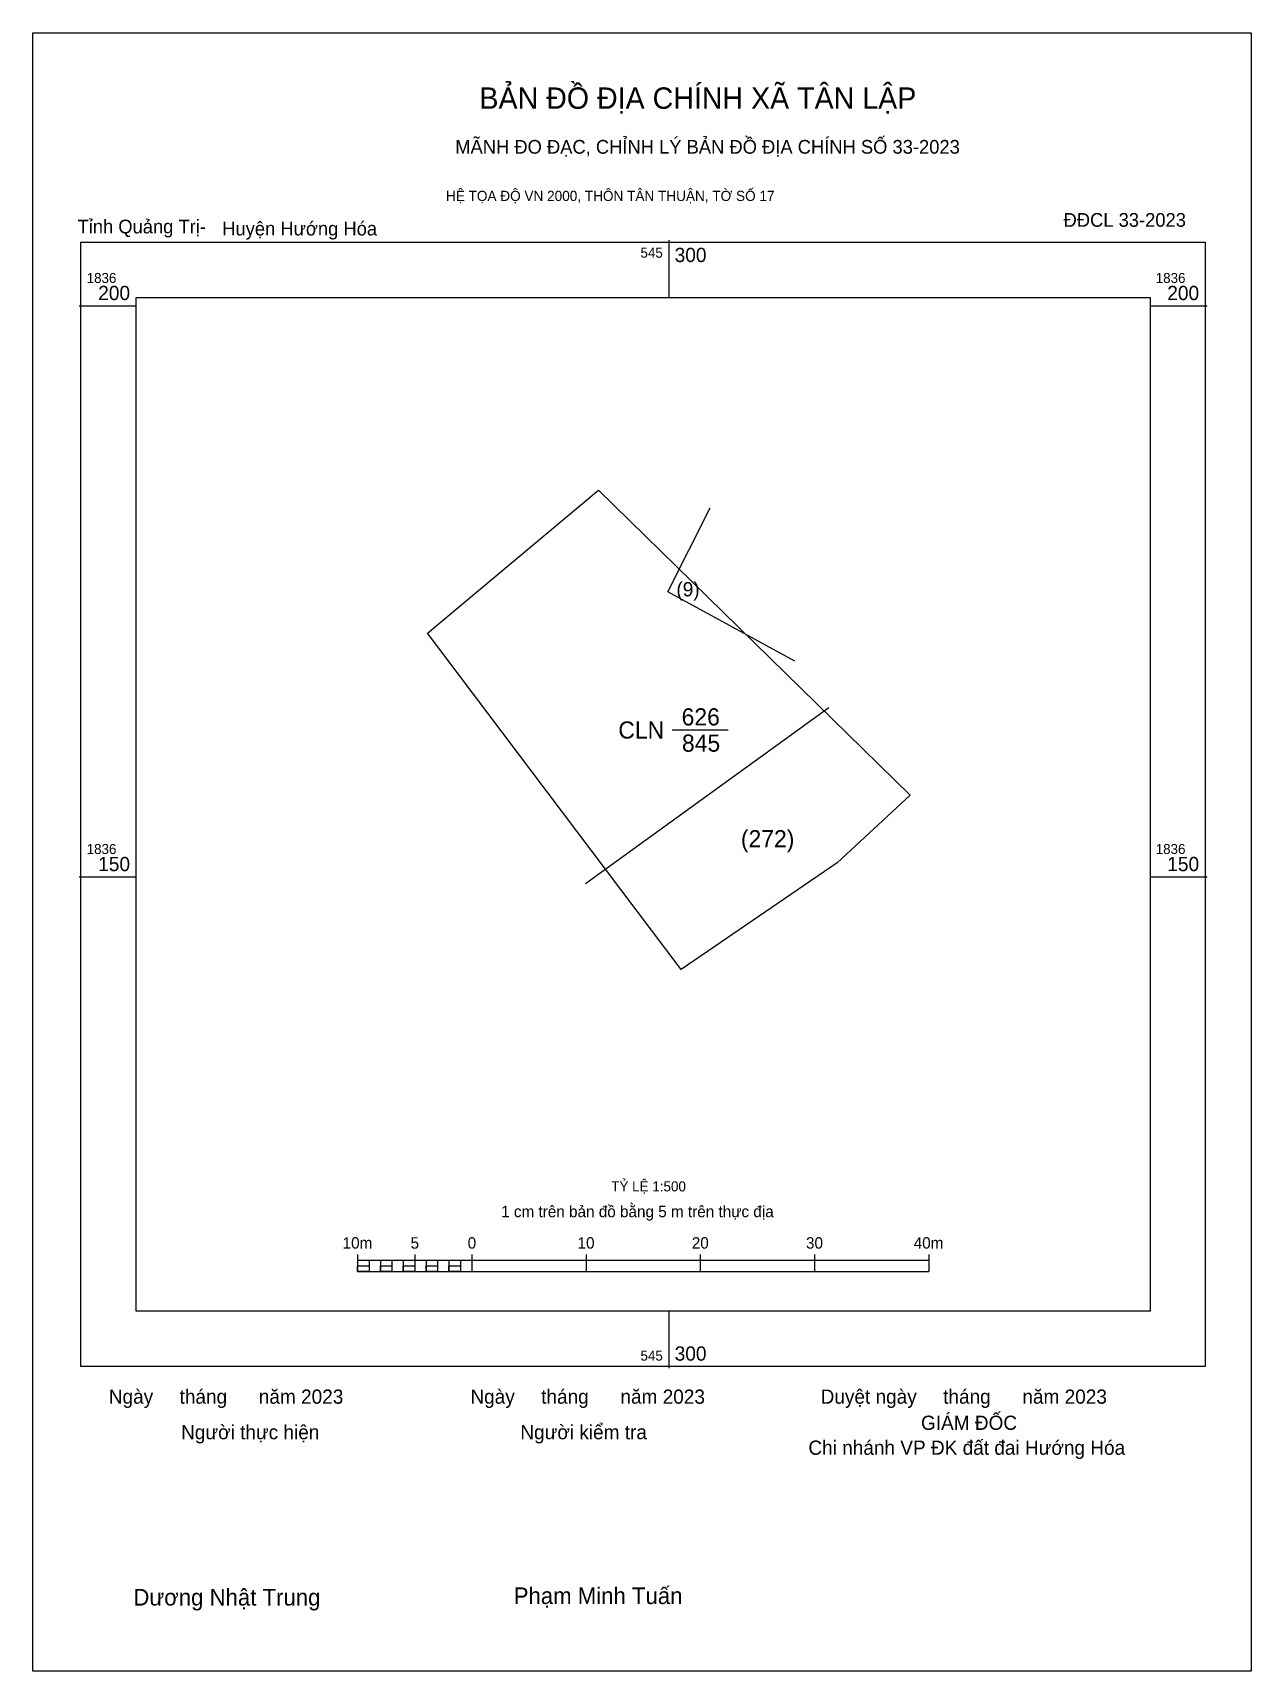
# Model space of a CAD drawing. Extents: x 545244 to 545351, y 1836080 to 1836224.
import ezdxf

# ---------------------------------------------------------------- set-up
doc = ezdxf.new("R2010")
doc.units = 0
for name, color, linetype in [('Level 10', 7, 'Continuous'), ('Level 13', 7, 'Continuous'), ('Level 15', 7, 'Continuous'), ('Level 27', 7, 'Continuous'), ('Level 50', 7, 'Continuous'), ('Level 6', 7, 'Continuous'), ('Level 62', 7, 'Continuous'), ('Level 63', 7, 'Continuous'), ('Level 9', 7, 'Continuous')]:
    doc.layers.add(name, color=color, linetype=linetype)

msp = doc.modelspace()

# ---------------------------------------------------------------- linework, layer by layer
at = {"layer": 'Level 10'}
msp.add_line((545300.27, 1836162.86), (545305.19, 1836162.86), dxfattribs=at)
msp.add_lwpolyline([(545301.08, 1836141.88), (545278.87, 1836171.35), (545293.69, 1836183.74), (545293.82, 1836183.85), (545321.11, 1836157.14), (545314.72, 1836151.22)], close=True, dxfattribs=at)
at = {"layer": 'Level 15'}
msp.add_lwpolyline([(545244.3, 1836223.91), (545350.98, 1836223.91), (545350.98, 1836080.45), (545244.3, 1836080.45)], close=True, dxfattribs=at)
at = {"layer": 'Level 27'}
for p, q in [((545293.82, 1836183.85), (545293.82, 1836183.85)), ((545278.87, 1836171.35), (545278.86, 1836171.35)), ((545321.11, 1836157.14), (545321.11, 1836157.15)), ((545301.08, 1836141.88), (545301.07, 1836141.88))]:
    msp.add_line(p, q, dxfattribs=at)
at = {"layer": 'Level 50'}
for p, q in [((545299.89, 1836174.96), (545303.61, 1836182.32)), ((545311.03, 1836168.9), (545299.89, 1836174.96)), ((545314, 1836164.81), (545292.69, 1836149.39))]:
    msp.add_line(p, q, dxfattribs=at)
at = {"layer": 'Level 62'}
msp.add_lwpolyline([(545253.36, 1836200.74), (545342.12, 1836200.74), (545342.12, 1836111.98), (545253.36, 1836111.98)], close=True, dxfattribs=at)
at = {"layer": 'Level 63'}
for p, q in [((545300, 1836205.74), (545300, 1836200.74)), ((545248.36, 1836200), (545253.36, 1836200)), ((545342.12, 1836200), (545347.12, 1836200)), ((545248.36, 1836150), (545253.36, 1836150)), ((545342.12, 1836150), (545347.12, 1836150)), ((545272.74, 1836116.95), (545272.74, 1836115.45)), ((545277.74, 1836116.95), (545277.74, 1836115.45)), ((545282.74, 1836116.95), (545282.74, 1836115.45)), ((545292.74, 1836116.95), (545292.74, 1836115.45)), ((545302.74, 1836116.95), (545302.74, 1836115.45)), ((545312.74, 1836116.95), (545312.74, 1836115.45)), ((545322.74, 1836116.95), (545322.74, 1836115.45)), ((545272.74, 1836116.45), (545322.74, 1836116.45)), ((545272.74, 1836115.45), (545322.74, 1836115.45)), ((545273.74, 1836116.45), (545273.74, 1836115.45)), ((545274.74, 1836116.45), (545274.74, 1836115.45)), ((545275.74, 1836116.45), (545275.74, 1836115.45)), ((545276.74, 1836116.45), (545276.74, 1836115.45)), ((545277.74, 1836116.45), (545277.74, 1836115.45)), ((545278.74, 1836116.45), (545278.74, 1836115.45)), ((545279.74, 1836116.45), (545279.74, 1836115.45)), ((545280.74, 1836116.45), (545280.74, 1836115.45)), ((545281.74, 1836116.45), (545281.74, 1836115.45)), ((545282.74, 1836116.45), (545282.74, 1836115.45)), ((545300, 1836111.98), (545300, 1836106.98))]:
    msp.add_line(p, q, dxfattribs=at)
for points in [[(545248.52, 1836205.58), (545346.96, 1836205.58), (545346.96, 1836107.14), (545248.52, 1836107.14)], [(545272.74, 1836115.95), (545273.74, 1836115.95), (545273.74, 1836115.45), (545272.74, 1836115.45)], [(545272.74, 1836115.95), (545273.74, 1836115.95), (545273.74, 1836115.45), (545272.74, 1836115.45)], [(545274.74, 1836115.95), (545275.74, 1836115.95), (545275.74, 1836115.45), (545274.74, 1836115.45)], [(545276.74, 1836115.95), (545277.74, 1836115.95), (545277.74, 1836115.45), (545276.74, 1836115.45)], [(545278.74, 1836115.95), (545279.74, 1836115.95), (545279.74, 1836115.45), (545278.74, 1836115.45)], [(545280.74, 1836115.95), (545281.74, 1836115.95), (545281.74, 1836115.45), (545280.74, 1836115.45)]]:
    msp.add_lwpolyline(points, close=True, dxfattribs=at)

# ---------------------------------------------------------------- texts
at = {"layer": 'Level 13'}
for s, p in [('626', (545301.11, 1836163.26)), ('CLN', (545295.57, 1836162.11)), ('845', (545301.14, 1836160.96))]:
    msp.add_text(s, height=1.5, dxfattribs=at).set_placement(p)
at = {"layer": 'Level 50'}
msp.add_text('(9)', height=1.25, dxfattribs=at).set_placement((545300.65, 1836174.56))
at = {"layer": 'Level 6'}
msp.add_text('TỶ LỆ 1:500', height=0.879, dxfattribs=at).set_placement((545294.95, 1836122.46))
at = {"layer": 'Level 63'}
for s, height, p in [('BẢN ĐỒ ĐỊA CHÍNH XÃ TÂN LẬP', 1.8718, (545283.41, 1836217.25)), ('MÃNH ĐO ĐẠC, CHỈNH LÝ BẢN ĐỒ ĐỊA CHÍNH SỐ 33-2023', 1.2011, (545281.29, 1836213.32)), ('HỆ TỌA ĐỘ VN 2000, THÔN TÂN THUẬN, TỜ SỐ 17', 0.8891, (545280.48, 1836209.18)), ('545', 0.875, (545297.51, 1836204.21)), ('300', 1.25, (545300.5, 1836203.83)), ('1836', 0.875, (545249.02, 1836202)), ('1836', 0.875, (545342.62, 1836202)), ('200', 1.25, (545250.03, 1836200.5)), ('200', 1.25, (545343.63, 1836200.5)), ('1836', 0.875, (545249.02, 1836152)), ('1836', 0.875, (545342.62, 1836152)), ('150', 1.25, (545250.03, 1836150.5)), ('150', 1.25, (545343.63, 1836150.5)), ('1 cm trên bản đồ bằng 5 m trên thực địa', 1, (545285.31, 1836120.2)), ('10m', 1, (545271.43, 1836117.45)), ('5', 1, (545277.38, 1836117.45)), ('0', 1, (545282.38, 1836117.45)), ('10', 1, (545292, 1836117.45)), ('20', 1, (545302, 1836117.45)), ('30', 1, (545312, 1836117.45)), ('40m', 1, (545321.43, 1836117.45)), ('545', 0.875, (545297.51, 1836107.64)), ('300', 1.25, (545300.5, 1836107.64)), ('Ngày     tháng      năm 2023', 1.2442, (545250.96, 1836103.87)), ('Ngày     tháng      năm 2023', 1.2442, (545282.62, 1836103.87)), ('Duyệt ngày     tháng      năm 2023', 1.2442, (545313.28, 1836103.87)), ('Người kiểm tra', 1.2442, (545286.99, 1836100.76)), ('GIÁM ĐỐC', 1.244, (545322.07, 1836101.58)), ('Người thực hiện', 1.2442, (545257.29, 1836100.76)), ('Chi nhánh VP ĐK đất đai Hướng Hóa', 1.2442, (545312.21, 1836099.4)), ('Phạm Minh Tuấn', 1.4512, (545286.41, 1836086.33)), ('Dương Nhật Trung', 1.4512, (545253.11, 1836086.2))]:
    msp.add_text(s, height=height, dxfattribs=at).set_placement(p)
at = {"layer": 'Level 9'}
for s, height, p in [('Tỉnh Quảng Trị-', 1.2011, (545248.22, 1836206.34)), ('Huyện Hướng Hóa', 1.2011, (545260.89, 1836206.16)), ('ĐĐCL 33-2023', 1.2011, (545334.55, 1836206.92)), ('(272)', 1.5, (545306.3, 1836152.59))]:
    msp.add_text(s, height=height, dxfattribs=at).set_placement(p)

doc.saveas('drawing.dxf')
